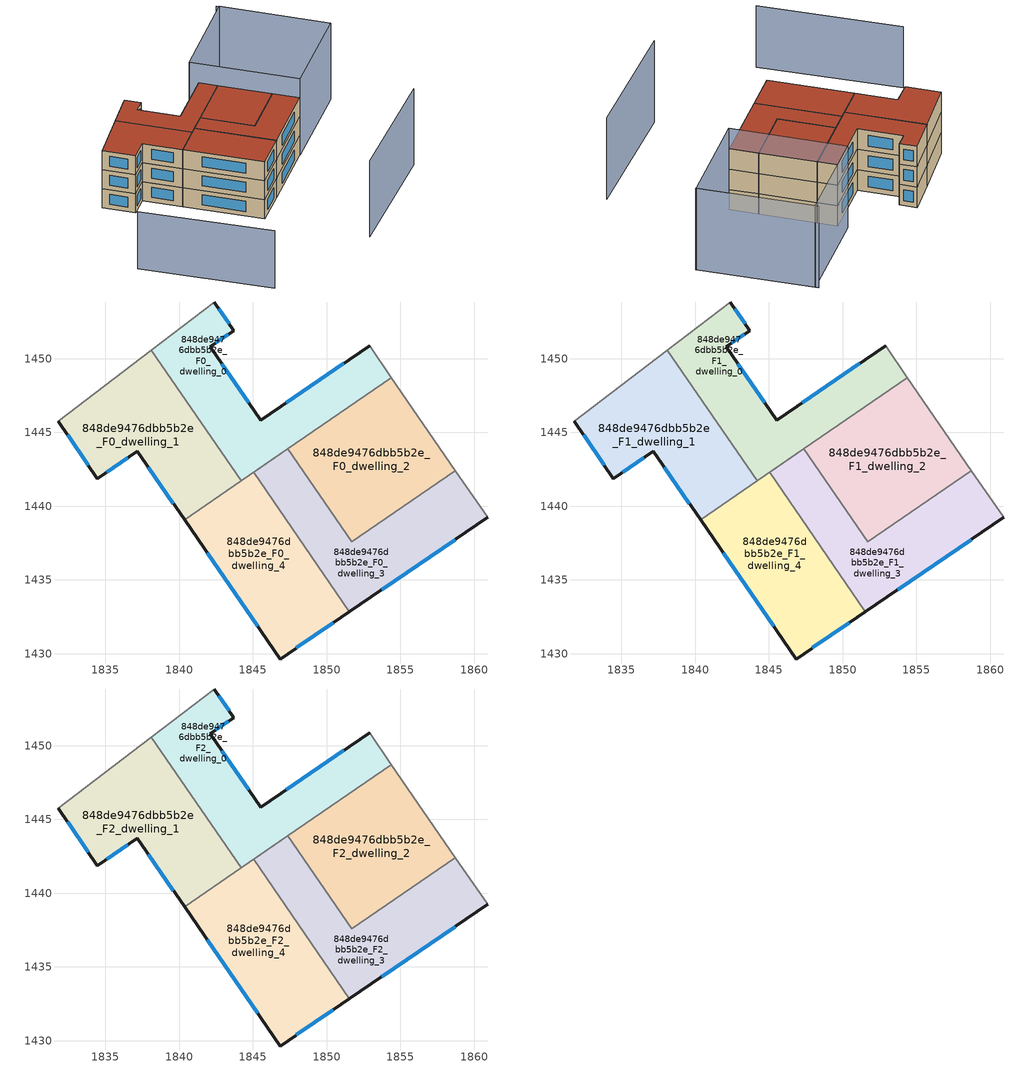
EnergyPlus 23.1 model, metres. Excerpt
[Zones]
848de9476dbb5b2e_F0_dwelling_0
 floor ground (EU_floor_Construction): 1852.91,1450.88 1854.39,1448.73 1844.2,1441.71 1838.1,1450.58 1842.36,1453.85 1843.7,1451.92 1842.09,1450.82 1845.52,1445.83 z0
 wall outside (EU_wall_Construction): 1852.91,1450.88 1845.52,1445.83 1842.09,1450.82 1843.7,1451.92 1842.36,1453.85 z0:3
 wall adiabatic (EU_wall_Construction): 1854.39,1448.73 1852.91,1450.88 / 1842.36,1453.85 1838.1,1450.58 z0:3
 wall to 848de9476dbb5b2e_F0_dwelling_2 (EU_wall_Construction): 1847.38,1443.9 1854.39,1448.73 z0:3
 wall to 848de9476dbb5b2e_F0_dwelling_1 (EU_wall_Construction): 1838.1,1450.58 1844.2,1441.71 z0:3
 wall to 848de9476dbb5b2e_F0_dwelling_4 (EU_wall_Construction): 1844.2,1441.71 1847.38,1443.9 z0:3
 window (EU_Window_Construction): 1842.47,1451.08 1843.32,1451.66 / 1844.71,1447 1842.9,1449.65 / 1851.17,1449.7 1847.25,1447.02 / 1843.38,1452.37 1842.68,1453.39 z0.7:2.3
848de9476dbb5b2e_F0_dwelling_1
 floor ground (EU_floor_Construction): 1838.1,1450.58 1844.2,1441.71 1840.36,1439.08 1837.17,1443.73 1834.45,1441.87 1831.81,1445.76 z0
 wall outside (EU_wall_Construction): 1831.81,1445.76 1834.45,1441.87 1837.17,1443.73 1840.36,1439.08 z0:3
 wall adiabatic (EU_wall_Construction): 1838.1,1450.58 1831.81,1445.76 z0:3
 wall to 848de9476dbb5b2e_F0_dwelling_4 (EU_wall_Construction): 1840.36,1439.08 1844.2,1441.71 z0:3
 window (EU_Window_Construction): 1837.92,1442.63 1839.61,1440.17 / 1835.09,1442.31 1836.53,1443.29 / 1832.43,1444.85 1833.83,1442.78 z0.7:2.3
848de9476dbb5b2e_F0_dwelling_2
 floor ground (EU_floor_Construction): 1854.39,1448.73 1858.73,1442.42 1851.72,1437.6 1847.38,1443.9 z0
 wall adiabatic (EU_wall_Construction): 1858.73,1442.42 1854.39,1448.73 z0:3
 wall to 848de9476dbb5b2e_F0_dwelling_3 (EU_wall_Construction): 1847.38,1443.9 1851.72,1437.6 1858.73,1442.42 z0:3
848de9476dbb5b2e_F0_dwelling_3
 floor ground (EU_floor_Construction): 1858.73,1442.42 1860.92,1439.24 1851.55,1432.85 1845.05,1442.3 1847.38,1443.9 1851.72,1437.6 z0
 wall outside (EU_wall_Construction): 1851.55,1432.85 1860.92,1439.24 z0:3
 wall adiabatic (EU_wall_Construction): 1860.92,1439.24 1858.73,1442.42 z0:3
 wall to 848de9476dbb5b2e_F0_dwelling_4 (EU_wall_Construction): 1847.38,1443.9 1845.05,1442.3 1851.55,1432.85 z0:3
 window (EU_Window_Construction): 1853.75,1434.35 1858.72,1437.74 z0.7:2.3
848de9476dbb5b2e_F0_dwelling_4
 floor ground (EU_floor_Construction): 1847.38,1443.9 1845.05,1442.3 1851.55,1432.85 1846.85,1429.64 1840.36,1439.08 z0
 wall outside (EU_wall_Construction): 1840.36,1439.08 1846.85,1429.64 1851.55,1432.85 z0:3
 window (EU_Window_Construction): 1841.89,1436.86 1845.33,1431.86 / 1847.95,1430.39 1850.45,1432.09 z0.7:2.3
848de9476dbb5b2e_F1_dwelling_0
 floor to 848de9476dbb5b2e_F0_dwelling_0 (EU_floor_Construction): 1852.91,1450.88 1854.39,1448.73 1844.2,1441.71 1838.1,1450.58 1842.36,1453.85 1843.7,1451.92 1842.09,1450.82 1845.52,1445.83 z3
 wall outside (EU_wall_Construction): 1852.91,1450.88 1845.52,1445.83 1842.09,1450.82 1843.7,1451.92 1842.36,1453.85 z3:6
 wall adiabatic (EU_wall_Construction): 1854.39,1448.73 1852.91,1450.88 / 1842.36,1453.85 1838.1,1450.58 z3:6
 wall to 848de9476dbb5b2e_F1_dwelling_2 (EU_wall_Construction): 1847.38,1443.9 1854.39,1448.73 z3:6
 wall to 848de9476dbb5b2e_F1_dwelling_1 (EU_wall_Construction): 1838.1,1450.58 1844.2,1441.71 z3:6
 wall to 848de9476dbb5b2e_F1_dwelling_4 (EU_wall_Construction): 1844.2,1441.71 1847.38,1443.9 z3:6
 window (EU_Window_Construction): 1842.47,1451.08 1843.32,1451.66 / 1844.71,1447 1842.9,1449.65 / 1851.17,1449.7 1847.25,1447.02 / 1843.38,1452.37 1842.68,1453.39 z3.7:5.3
848de9476dbb5b2e_F1_dwelling_1
 floor to 848de9476dbb5b2e_F0_dwelling_1 (EU_floor_Construction): 1838.1,1450.58 1844.2,1441.71 1840.36,1439.08 1837.17,1443.73 1834.45,1441.87 1831.81,1445.76 z3
 wall outside (EU_wall_Construction): 1831.81,1445.76 1834.45,1441.87 1837.17,1443.73 1840.36,1439.08 z3:6
 wall adiabatic (EU_wall_Construction): 1838.1,1450.58 1831.81,1445.76 z3:6
 wall to 848de9476dbb5b2e_F1_dwelling_4 (EU_wall_Construction): 1840.36,1439.08 1844.2,1441.71 z3:6
 window (EU_Window_Construction): 1837.92,1442.63 1839.61,1440.17 / 1835.09,1442.31 1836.53,1443.29 / 1832.43,1444.85 1833.83,1442.78 z3.7:5.3
848de9476dbb5b2e_F1_dwelling_2
 floor to 848de9476dbb5b2e_F0_dwelling_2 (EU_floor_Construction): 1854.39,1448.73 1858.73,1442.42 1851.72,1437.6 1847.38,1443.9 z3
 wall adiabatic (EU_wall_Construction): 1858.73,1442.42 1854.39,1448.73 z3:6
 wall to 848de9476dbb5b2e_F1_dwelling_3 (EU_wall_Construction): 1847.38,1443.9 1851.72,1437.6 1858.73,1442.42 z3:6
848de9476dbb5b2e_F1_dwelling_3
 floor to 848de9476dbb5b2e_F0_dwelling_3 (EU_floor_Construction): 1858.73,1442.42 1860.92,1439.24 1851.55,1432.85 1845.05,1442.3 1847.38,1443.9 1851.72,1437.6 z3
 wall outside (EU_wall_Construction): 1851.55,1432.85 1860.92,1439.24 z3:6
 wall adiabatic (EU_wall_Construction): 1860.92,1439.24 1858.73,1442.42 z3:6
 wall to 848de9476dbb5b2e_F1_dwelling_4 (EU_wall_Construction): 1847.38,1443.9 1845.05,1442.3 1851.55,1432.85 z3:6
 window (EU_Window_Construction): 1853.75,1434.35 1858.72,1437.74 z3.7:5.3
848de9476dbb5b2e_F1_dwelling_4
 floor to 848de9476dbb5b2e_F0_dwelling_4 (EU_floor_Construction): 1847.38,1443.9 1845.05,1442.3 1851.55,1432.85 1846.85,1429.64 1840.36,1439.08 z3
 wall outside (EU_wall_Construction): 1840.36,1439.08 1846.85,1429.64 1851.55,1432.85 z3:6
 window (EU_Window_Construction): 1841.89,1436.86 1845.33,1431.86 / 1847.95,1430.39 1850.45,1432.09 z3.7:5.3
848de9476dbb5b2e_F2_dwelling_0
 floor to 848de9476dbb5b2e_F1_dwelling_0 (EU_floor_Construction): 1852.91,1450.88 1854.39,1448.73 1844.2,1441.71 1838.1,1450.58 1842.36,1453.85 1843.7,1451.92 1842.09,1450.82 1845.52,1445.83 z6
 wall outside (EU_wall_Construction): 1852.91,1450.88 1845.52,1445.83 1842.09,1450.82 1843.7,1451.92 1842.36,1453.85 z6:9
 wall adiabatic (EU_wall_Construction): 1854.39,1448.73 1852.91,1450.88 / 1842.36,1453.85 1838.1,1450.58 z6:9
 wall to 848de9476dbb5b2e_F2_dwelling_2 (EU_wall_Construction): 1847.38,1443.9 1854.39,1448.73 z6:9
 wall to 848de9476dbb5b2e_F2_dwelling_1 (EU_wall_Construction): 1838.1,1450.58 1844.2,1441.71 z6:9
 wall to 848de9476dbb5b2e_F2_dwelling_4 (EU_wall_Construction): 1844.2,1441.71 1847.38,1443.9 z6:9
 window (EU_Window_Construction): 1842.47,1451.08 1843.32,1451.66 / 1844.71,1447 1842.9,1449.65 / 1851.17,1449.7 1847.25,1447.02 / 1843.38,1452.37 1842.68,1453.39 z6.7:8.3
 roof outside (EU_roof_Construction): 1854.39,1448.73 1852.91,1450.88 1845.52,1445.83 1842.09,1450.82 1843.7,1451.92 1842.36,1453.85 1838.1,1450.58 1844.2,1441.71 z9
848de9476dbb5b2e_F2_dwelling_1
 floor to 848de9476dbb5b2e_F1_dwelling_1 (EU_floor_Construction): 1838.1,1450.58 1844.2,1441.71 1840.36,1439.08 1837.17,1443.73 1834.45,1441.87 1831.81,1445.76 z6
 wall outside (EU_wall_Construction): 1831.81,1445.76 1834.45,1441.87 1837.17,1443.73 1840.36,1439.08 z6:9
 wall adiabatic (EU_wall_Construction): 1838.1,1450.58 1831.81,1445.76 z6:9
 wall to 848de9476dbb5b2e_F2_dwelling_4 (EU_wall_Construction): 1840.36,1439.08 1844.2,1441.71 z6:9
 window (EU_Window_Construction): 1837.92,1442.63 1839.61,1440.17 / 1835.09,1442.31 1836.53,1443.29 / 1832.43,1444.85 1833.83,1442.78 z6.7:8.3
 roof outside (EU_roof_Construction): 1844.2,1441.71 1838.1,1450.58 1831.81,1445.76 1834.45,1441.87 1837.17,1443.73 1840.36,1439.08 z9
848de9476dbb5b2e_F2_dwelling_2
 floor to 848de9476dbb5b2e_F1_dwelling_2 (EU_floor_Construction): 1854.39,1448.73 1858.73,1442.42 1851.72,1437.6 1847.38,1443.9 z6
 wall adiabatic (EU_wall_Construction): 1858.73,1442.42 1854.39,1448.73 z6:9
 wall to 848de9476dbb5b2e_F2_dwelling_3 (EU_wall_Construction): 1847.38,1443.9 1851.72,1437.6 1858.73,1442.42 z6:9
 roof outside (EU_roof_Construction): 1858.73,1442.42 1854.39,1448.73 1847.38,1443.9 1851.72,1437.6 z9
848de9476dbb5b2e_F2_dwelling_3
 floor to 848de9476dbb5b2e_F1_dwelling_3 (EU_floor_Construction): 1858.73,1442.42 1860.92,1439.24 1851.55,1432.85 1845.05,1442.3 1847.38,1443.9 1851.72,1437.6 z6
 wall outside (EU_wall_Construction): 1851.55,1432.85 1860.92,1439.24 z6:9
 wall adiabatic (EU_wall_Construction): 1860.92,1439.24 1858.73,1442.42 z6:9
 wall to 848de9476dbb5b2e_F2_dwelling_4 (EU_wall_Construction): 1847.38,1443.9 1845.05,1442.3 1851.55,1432.85 z6:9
 window (EU_Window_Construction): 1853.75,1434.35 1858.72,1437.74 z6.7:8.3
 roof outside (EU_roof_Construction): 1860.92,1439.24 1858.73,1442.42 1851.72,1437.6 1847.38,1443.9 1845.05,1442.3 1851.55,1432.85 z9
848de9476dbb5b2e_F2_dwelling_4
 floor to 848de9476dbb5b2e_F1_dwelling_4 (EU_floor_Construction): 1847.38,1443.9 1845.05,1442.3 1851.55,1432.85 1846.85,1429.64 1840.36,1439.08 z6
 wall outside (EU_wall_Construction): 1840.36,1439.08 1846.85,1429.64 1851.55,1432.85 z6:9
 window (EU_Window_Construction): 1841.89,1436.86 1845.33,1431.86 / 1847.95,1430.39 1850.45,1432.09 z6.7:8.3
 roof outside (EU_roof_Construction): 1851.55,1432.85 1845.05,1442.3 1847.38,1443.9 1840.36,1439.08 1846.85,1429.64 z9
shading: 1854.81,1417.15 1871.1,1427.51 / 1873.2,1447.56 1864.11,1460.78 / 1864.37,1460.41 1873.17,1447.61 / 1873.17,1447.61 1860.94,1439.21 / 1860.94,1439.21 1852.14,1452 / 1852.14,1452 1864.37,1460.41 z0:12; 1825.57,1430.71 1836.59,1415.17 z0:9
[Building]
EU S2 Campaign: North Axis=0; Terrain=City; Solar Distribution=FullExterior
[Site:Location]
Budapest.Ferenc.Liszt.Intl.AP: Latitude=47.437; Longitude=19.256; Time Zone=1; Elevation=185
[SizingPeriod:WeatherFileDays]
AnnualSizingPeriod: Begin Month=1; Begin Day of Month=1; End Month=12; End Day of Month=31; Day of Week for Start Day=Monday; Use Weather File Daylight Saving Period=No; Use Weather File Rain and Snow Indicators=No
[MATERIAL]
EU_InternalMass_Material: Roughness=MediumRough; Thickness=0.1; Conductivity=1; Density=1800; Specific Heat=900; Thermal Absorptance=0.9; Solar Absorptance=0.7; Visible Absorptance=0.7
[MATERIAL:NOMASS] Roughness=MediumRough; Thermal Absorptance=0.9; Solar Absorptance=0.7; Visible Absorptance=0.7
Name | Thermal Resistance
EU_wall_NoMass | 0.832559
EU_roof_NoMass | 1.39638
EU_floor_NoMass | 0.872794
[WINDOWMATERIAL:SIMPLEGLAZINGSYSTEM]
EU_Window_SimpleGlazing: UFactor=2.79869; Solar Heat Gain Coefficient=0.75; Visible Transmittance=0.75
[CONSTRUCTION]
EU_wall_Construction: EU_wall_NoMass
EU_roof_Construction: EU_roof_NoMass
EU_floor_Construction: EU_floor_NoMass
EU_Window_Construction: EU_Window_SimpleGlazing
EU_InternalMass_Construction: EU_InternalMass_Material
[ZONE] Type=1; Multiplier=1; Ceiling Height=autocalculate; Floor Area=autocalculate; Part of Total Floor Area=Yes
Name | Volume
848de9476dbb5b2e_F0_dwelling_0; 848de9476dbb5b2e_F1_dwelling_0; 848de9476dbb5b2e_F2_dwelling_0 | 195.497
848de9476dbb5b2e_F0_dwelling_1; 848de9476dbb5b2e_F1_dwelling_1; 848de9476dbb5b2e_F2_dwelling_1 | 195.529
848de9476dbb5b2e_F0_dwelling_2; 848de9476dbb5b2e_F1_dwelling_2; 848de9476dbb5b2e_F2_dwelling_2 | 195.519
848de9476dbb5b2e_F0_dwelling_3; 848de9476dbb5b2e_F1_dwelling_3; 848de9476dbb5b2e_F2_dwelling_3 | 195.53
848de9476dbb5b2e_F0_dwelling_4; 848de9476dbb5b2e_F1_dwelling_4; 848de9476dbb5b2e_F2_dwelling_4 | 195.512
[INTERNALMASS] Construction=EU_InternalMass_Construction
Name | Zone or ZoneList | Surface Area
848de9476dbb5b2e_F0_dwelling_0_EU_InternalMass | 848de9476dbb5b2e_F0_dwelling_0 | 65.1644
848de9476dbb5b2e_F0_dwelling_1_EU_InternalMass | 848de9476dbb5b2e_F0_dwelling_1 | 65.1769
848de9476dbb5b2e_F0_dwelling_2_EU_InternalMass | 848de9476dbb5b2e_F0_dwelling_2 | 65.1731
848de9476dbb5b2e_F0_dwelling_3_EU_InternalMass | 848de9476dbb5b2e_F0_dwelling_3 | 65.1765
848de9476dbb5b2e_F0_dwelling_4_EU_InternalMass | 848de9476dbb5b2e_F0_dwelling_4 | 65.1719
848de9476dbb5b2e_F1_dwelling_0_EU_InternalMass | 848de9476dbb5b2e_F1_dwelling_0 | 65.1644
848de9476dbb5b2e_F1_dwelling_1_EU_InternalMass | 848de9476dbb5b2e_F1_dwelling_1 | 65.1769
848de9476dbb5b2e_F1_dwelling_2_EU_InternalMass | 848de9476dbb5b2e_F1_dwelling_2 | 65.1731
848de9476dbb5b2e_F1_dwelling_3_EU_InternalMass | 848de9476dbb5b2e_F1_dwelling_3 | 65.1765
848de9476dbb5b2e_F1_dwelling_4_EU_InternalMass | 848de9476dbb5b2e_F1_dwelling_4 | 65.1719
848de9476dbb5b2e_F2_dwelling_0_EU_InternalMass | 848de9476dbb5b2e_F2_dwelling_0 | 65.1644
848de9476dbb5b2e_F2_dwelling_1_EU_InternalMass | 848de9476dbb5b2e_F2_dwelling_1 | 65.1769
848de9476dbb5b2e_F2_dwelling_2_EU_InternalMass | 848de9476dbb5b2e_F2_dwelling_2 | 65.1731
848de9476dbb5b2e_F2_dwelling_3_EU_InternalMass | 848de9476dbb5b2e_F2_dwelling_3 | 65.1765
848de9476dbb5b2e_F2_dwelling_4_EU_InternalMass | 848de9476dbb5b2e_F2_dwelling_4 | 65.1719
[OTHEREQUIPMENT] Fuel Type=Electricity; Design Level Calculation Method=Watts/Area; Power per Zone Floor Area=1; Fraction Latent=0; Fraction Radiant=0; Fraction Lost=0; Carbon Dioxide Generation Rate=0; EndUse Subcategory=EU_Step8_InternalGains
Name | Zone or ZoneList or Space or SpaceList | Schedule
EU_Step8_InternalGain_848de9476dbb5b2e_F0_dwelling_0_f000 | 848de9476dbb5b2e_F0_dwelling_0 | EU_Step8_GainSchedule_848de9476dbb5b2e_F0_dwelling_0_f000
EU_Step8_InternalGain_848de9476dbb5b2e_F0_dwelling_1_f000 | 848de9476dbb5b2e_F0_dwelling_1 | EU_Step8_GainSchedule_848de9476dbb5b2e_F0_dwelling_1_f000
EU_Step8_InternalGain_848de9476dbb5b2e_F0_dwelling_2_f000 | 848de9476dbb5b2e_F0_dwelling_2 | EU_Step8_GainSchedule_848de9476dbb5b2e_F0_dwelling_2_f000
EU_Step8_InternalGain_848de9476dbb5b2e_F0_dwelling_3_f000 | 848de9476dbb5b2e_F0_dwelling_3 | EU_Step8_GainSchedule_848de9476dbb5b2e_F0_dwelling_3_f000
EU_Step8_InternalGain_848de9476dbb5b2e_F0_dwelling_4_f000 | 848de9476dbb5b2e_F0_dwelling_4 | EU_Step8_GainSchedule_848de9476dbb5b2e_F0_dwelling_4_f000
EU_Step8_InternalGain_848de9476dbb5b2e_F1_dwelling_0_f000 | 848de9476dbb5b2e_F1_dwelling_0 | EU_Step8_GainSchedule_848de9476dbb5b2e_F1_dwelling_0_f000
EU_Step8_InternalGain_848de9476dbb5b2e_F1_dwelling_1_f000 | 848de9476dbb5b2e_F1_dwelling_1 | EU_Step8_GainSchedule_848de9476dbb5b2e_F1_dwelling_1_f000
EU_Step8_InternalGain_848de9476dbb5b2e_F1_dwelling_2_f000 | 848de9476dbb5b2e_F1_dwelling_2 | EU_Step8_GainSchedule_848de9476dbb5b2e_F1_dwelling_2_f000
EU_Step8_InternalGain_848de9476dbb5b2e_F1_dwelling_3_f000 | 848de9476dbb5b2e_F1_dwelling_3 | EU_Step8_GainSchedule_848de9476dbb5b2e_F1_dwelling_3_f000
EU_Step8_InternalGain_848de9476dbb5b2e_F1_dwelling_4_f000 | 848de9476dbb5b2e_F1_dwelling_4 | EU_Step8_GainSchedule_848de9476dbb5b2e_F1_dwelling_4_f000
EU_Step8_InternalGain_848de9476dbb5b2e_F2_dwelling_0_f000 | 848de9476dbb5b2e_F2_dwelling_0 | EU_Step8_GainSchedule_848de9476dbb5b2e_F2_dwelling_0_f000
EU_Step8_InternalGain_848de9476dbb5b2e_F2_dwelling_1_f000 | 848de9476dbb5b2e_F2_dwelling_1 | EU_Step8_GainSchedule_848de9476dbb5b2e_F2_dwelling_1_f000
EU_Step8_InternalGain_848de9476dbb5b2e_F2_dwelling_2_f000 | 848de9476dbb5b2e_F2_dwelling_2 | EU_Step8_GainSchedule_848de9476dbb5b2e_F2_dwelling_2_f000
EU_Step8_InternalGain_848de9476dbb5b2e_F2_dwelling_3_f000 | 848de9476dbb5b2e_F2_dwelling_3 | EU_Step8_GainSchedule_848de9476dbb5b2e_F2_dwelling_3_f000
EU_Step8_InternalGain_848de9476dbb5b2e_F2_dwelling_4_f000 | 848de9476dbb5b2e_F2_dwelling_4 | EU_Step8_GainSchedule_848de9476dbb5b2e_F2_dwelling_4_f000
[ZONEVENTILATION:DESIGNFLOWRATE] Schedule=EU_AlwaysOn; Design Flow Rate Calculation Method=AirChanges/Hour; Air Changes per Hour=0.475469; Ventilation Type=Natural; Fan Pressure Rise=0; Fan Total Efficiency=1; Constant Term Coefficient=1; Temperature Term Coefficient=0; Velocity Term Coefficient=0; Velocity Squared Term Coefficient=0; Minimum Indoor Temperature=-100; Maximum Indoor Temperature=100; Delta Temperature=-100; Minimum Outdoor Temperature=-100; Maximum Outdoor Temperature=100; Maximum Wind Speed=40
Name | Zone or ZoneList or Space or SpaceList
EU_ConstantAir_848de9476dbb5b2e_F0_dwelling_0 | 848de9476dbb5b2e_F0_dwelling_0
EU_ConstantAir_848de9476dbb5b2e_F0_dwelling_1 | 848de9476dbb5b2e_F0_dwelling_1
EU_ConstantAir_848de9476dbb5b2e_F0_dwelling_2 | 848de9476dbb5b2e_F0_dwelling_2
EU_ConstantAir_848de9476dbb5b2e_F0_dwelling_3 | 848de9476dbb5b2e_F0_dwelling_3
EU_ConstantAir_848de9476dbb5b2e_F0_dwelling_4 | 848de9476dbb5b2e_F0_dwelling_4
EU_ConstantAir_848de9476dbb5b2e_F1_dwelling_0 | 848de9476dbb5b2e_F1_dwelling_0
EU_ConstantAir_848de9476dbb5b2e_F1_dwelling_1 | 848de9476dbb5b2e_F1_dwelling_1
EU_ConstantAir_848de9476dbb5b2e_F1_dwelling_2 | 848de9476dbb5b2e_F1_dwelling_2
EU_ConstantAir_848de9476dbb5b2e_F1_dwelling_3 | 848de9476dbb5b2e_F1_dwelling_3
EU_ConstantAir_848de9476dbb5b2e_F1_dwelling_4 | 848de9476dbb5b2e_F1_dwelling_4
EU_ConstantAir_848de9476dbb5b2e_F2_dwelling_0 | 848de9476dbb5b2e_F2_dwelling_0
EU_ConstantAir_848de9476dbb5b2e_F2_dwelling_1 | 848de9476dbb5b2e_F2_dwelling_1
EU_ConstantAir_848de9476dbb5b2e_F2_dwelling_2 | 848de9476dbb5b2e_F2_dwelling_2
EU_ConstantAir_848de9476dbb5b2e_F2_dwelling_3 | 848de9476dbb5b2e_F2_dwelling_3
EU_ConstantAir_848de9476dbb5b2e_F2_dwelling_4 | 848de9476dbb5b2e_F2_dwelling_4
[HVACTEMPLATE:THERMOSTAT] Constant Heating Setpoint=20; Constant Cooling Setpoint=50
EU_HeatOnly_848de9476dbb5b2e_F0_dwelling_0; EU_HeatOnly_848de9476dbb5b2e_F0_dwelling_1; EU_HeatOnly_848de9476dbb5b2e_F0_dwelling_2; EU_HeatOnly_848de9476dbb5b2e_F0_dwelling_3; EU_HeatOnly_848de9476dbb5b2e_F0_dwelling_4; EU_HeatOnly_848de9476dbb5b2e_F1_dwelling_0; EU_HeatOnly_848de9476dbb5b2e_F1_dwelling_1; EU_HeatOnly_848de9476dbb5b2e_F1_dwelling_2; EU_HeatOnly_848de9476dbb5b2e_F1_dwelling_3; EU_HeatOnly_848de9476dbb5b2e_F1_dwelling_4; EU_HeatOnly_848de9476dbb5b2e_F2_dwelling_0; EU_HeatOnly_848de9476dbb5b2e_F2_dwelling_1; EU_HeatOnly_848de9476dbb5b2e_F2_dwelling_2; EU_HeatOnly_848de9476dbb5b2e_F2_dwelling_3; EU_HeatOnly_848de9476dbb5b2e_F2_dwelling_4
[HVACTEMPLATE:ZONE:IDEALLOADSAIRSYSTEM] System Availability Schedule=EU_AlwaysOn; Maximum Heating Supply Air Temperature=50; Minimum Cooling Supply Air Temperature=13; Maximum Heating Supply Air Humidity Ratio=0.0156; Minimum Cooling Supply Air Humidity Ratio=0.0077; Heating Limit=NoLimit; Cooling Limit=NoLimit; Heating Availability Schedule=EU_AlwaysOn; Cooling Availability Schedule=EU_CoolingOff; Dehumidification Control Type=ConstantSensibleHeatRatio; Cooling Sensible Heat Ratio=0.7; Dehumidification Setpoint=60; Humidification Control Type=None; Humidification Setpoint=30; Outdoor Air Method=None; Outdoor Air Flow Rate per Person=0.00944; Outdoor Air Flow Rate per Zone Floor Area=0; Outdoor Air Flow Rate per Zone=0; Demand Controlled Ventilation Type=None; Outdoor Air Economizer Type=NoEconomizer; Heat Recovery Type=None; Sensible Heat Recovery Effectiveness=0.7; Latent Heat Recovery Effectiveness=0.65
Name | Template Thermostat
848de9476dbb5b2e_F0_dwelling_0 | EU_HeatOnly_848de9476dbb5b2e_F0_dwelling_0
848de9476dbb5b2e_F0_dwelling_1 | EU_HeatOnly_848de9476dbb5b2e_F0_dwelling_1
848de9476dbb5b2e_F0_dwelling_2 | EU_HeatOnly_848de9476dbb5b2e_F0_dwelling_2
848de9476dbb5b2e_F0_dwelling_3 | EU_HeatOnly_848de9476dbb5b2e_F0_dwelling_3
848de9476dbb5b2e_F0_dwelling_4 | EU_HeatOnly_848de9476dbb5b2e_F0_dwelling_4
848de9476dbb5b2e_F1_dwelling_0 | EU_HeatOnly_848de9476dbb5b2e_F1_dwelling_0
848de9476dbb5b2e_F1_dwelling_1 | EU_HeatOnly_848de9476dbb5b2e_F1_dwelling_1
848de9476dbb5b2e_F1_dwelling_2 | EU_HeatOnly_848de9476dbb5b2e_F1_dwelling_2
848de9476dbb5b2e_F1_dwelling_3 | EU_HeatOnly_848de9476dbb5b2e_F1_dwelling_3
848de9476dbb5b2e_F1_dwelling_4 | EU_HeatOnly_848de9476dbb5b2e_F1_dwelling_4
848de9476dbb5b2e_F2_dwelling_0 | EU_HeatOnly_848de9476dbb5b2e_F2_dwelling_0
848de9476dbb5b2e_F2_dwelling_1 | EU_HeatOnly_848de9476dbb5b2e_F2_dwelling_1
848de9476dbb5b2e_F2_dwelling_2 | EU_HeatOnly_848de9476dbb5b2e_F2_dwelling_2
848de9476dbb5b2e_F2_dwelling_3 | EU_HeatOnly_848de9476dbb5b2e_F2_dwelling_3
848de9476dbb5b2e_F2_dwelling_4 | EU_HeatOnly_848de9476dbb5b2e_F2_dwelling_4
[SIZING:ZONE] Zone Cooling Design Supply Air Temperature Input Method=SupplyAirTemperature; Zone Cooling Design Supply Air Temperature=13; Zone Heating Design Supply Air Temperature Input Method=SupplyAirTemperature; Zone Heating Design Supply Air Temperature=50; Zone Cooling Design Supply Air Humidity Ratio=0.008; Zone Heating Design Supply Air Humidity Ratio=0.008; Cooling Design Air Flow Method=DesignDay; Cooling Design Air Flow Rate=0; Cooling Minimum Air Flow per Zone Floor Area=0.000762; Cooling Minimum Air Flow=0; Cooling Minimum Air Flow Fraction=0.2; Heating Design Air Flow Method=DesignDay; Heating Design Air Flow Rate=0; Heating Maximum Air Flow per Zone Floor Area=0.002032; Heating Maximum Air Flow=0.141576; Heating Maximum Air Flow Fraction=0.3; Account for Dedicated Outdoor Air System=No; Dedicated Outdoor Air System Control Strategy=NeutralSupplyAir; Dedicated Outdoor Air Low Setpoint Temperature for Design=autosize; Dedicated Outdoor Air High Setpoint Temperature for Design=autosize; Zone Load Sizing Method=Sensible Load Only No Latent Load; Zone Latent Cooling Design Supply Air Humidity Ratio Input Method=HumidityRatioDifference; Zone Cooling Design Supply Air Humidity Ratio Difference=0.005; Zone Latent Heating Design Supply Air Humidity Ratio Input Method=HumidityRatioDifference; Zone Humidification Design Supply Air Humidity Ratio Difference=0.005
848de9476dbb5b2e_F0_dwelling_0; 848de9476dbb5b2e_F0_dwelling_1; 848de9476dbb5b2e_F0_dwelling_2; 848de9476dbb5b2e_F0_dwelling_3; 848de9476dbb5b2e_F0_dwelling_4; 848de9476dbb5b2e_F1_dwelling_0; 848de9476dbb5b2e_F1_dwelling_1; 848de9476dbb5b2e_F1_dwelling_2; 848de9476dbb5b2e_F1_dwelling_3; 848de9476dbb5b2e_F1_dwelling_4; 848de9476dbb5b2e_F2_dwelling_0; 848de9476dbb5b2e_F2_dwelling_1; 848de9476dbb5b2e_F2_dwelling_2; 848de9476dbb5b2e_F2_dwelling_3; 848de9476dbb5b2e_F2_dwelling_4
[SCHEDULE:CONSTANT]
Name | Hourly Value
EU_AlwaysOn | 1
EU_CoolingOff | 0
[SCHEDULE:FILE] Column Number=1; Rows to Skip at Top=0; Number of Hours of Data=8760; Column Separator=Comma; Interpolate to Timestep=No; Minutes per Item=60; Adjust Schedule for Daylight Savings=Yes
Name | File
EU_Step8_GainSchedule_848de9476dbb5b2e_F0_dwelling_0_f000 | ../../schedules/848de9476dbb5b2e/848de9476dbb5b2e_F0_dwelling_0_f000_gain.csv
EU_Step8_GainSchedule_848de9476dbb5b2e_F0_dwelling_1_f000 | ../../schedules/848de9476dbb5b2e/848de9476dbb5b2e_F0_dwelling_1_f000_gain.csv
EU_Step8_GainSchedule_848de9476dbb5b2e_F0_dwelling_2_f000 | ../../schedules/848de9476dbb5b2e/848de9476dbb5b2e_F0_dwelling_2_f000_gain.csv
EU_Step8_GainSchedule_848de9476dbb5b2e_F0_dwelling_3_f000 | ../../schedules/848de9476dbb5b2e/848de9476dbb5b2e_F0_dwelling_3_f000_gain.csv
EU_Step8_GainSchedule_848de9476dbb5b2e_F0_dwelling_4_f000 | ../../schedules/848de9476dbb5b2e/848de9476dbb5b2e_F0_dwelling_4_f000_gain.csv
EU_Step8_GainSchedule_848de9476dbb5b2e_F1_dwelling_0_f000 | ../../schedules/848de9476dbb5b2e/848de9476dbb5b2e_F1_dwelling_0_f000_gain.csv
EU_Step8_GainSchedule_848de9476dbb5b2e_F1_dwelling_1_f000 | ../../schedules/848de9476dbb5b2e/848de9476dbb5b2e_F1_dwelling_1_f000_gain.csv
EU_Step8_GainSchedule_848de9476dbb5b2e_F1_dwelling_2_f000 | ../../schedules/848de9476dbb5b2e/848de9476dbb5b2e_F1_dwelling_2_f000_gain.csv
EU_Step8_GainSchedule_848de9476dbb5b2e_F1_dwelling_3_f000 | ../../schedules/848de9476dbb5b2e/848de9476dbb5b2e_F1_dwelling_3_f000_gain.csv
EU_Step8_GainSchedule_848de9476dbb5b2e_F1_dwelling_4_f000 | ../../schedules/848de9476dbb5b2e/848de9476dbb5b2e_F1_dwelling_4_f000_gain.csv
EU_Step8_GainSchedule_848de9476dbb5b2e_F2_dwelling_0_f000 | ../../schedules/848de9476dbb5b2e/848de9476dbb5b2e_F2_dwelling_0_f000_gain.csv
EU_Step8_GainSchedule_848de9476dbb5b2e_F2_dwelling_1_f000 | ../../schedules/848de9476dbb5b2e/848de9476dbb5b2e_F2_dwelling_1_f000_gain.csv
EU_Step8_GainSchedule_848de9476dbb5b2e_F2_dwelling_2_f000 | ../../schedules/848de9476dbb5b2e/848de9476dbb5b2e_F2_dwelling_2_f000_gain.csv
EU_Step8_GainSchedule_848de9476dbb5b2e_F2_dwelling_3_f000 | ../../schedules/848de9476dbb5b2e/848de9476dbb5b2e_F2_dwelling_3_f000_gain.csv
EU_Step8_GainSchedule_848de9476dbb5b2e_F2_dwelling_4_f000 | ../../schedules/848de9476dbb5b2e/848de9476dbb5b2e_F2_dwelling_4_f000_gain.csv
